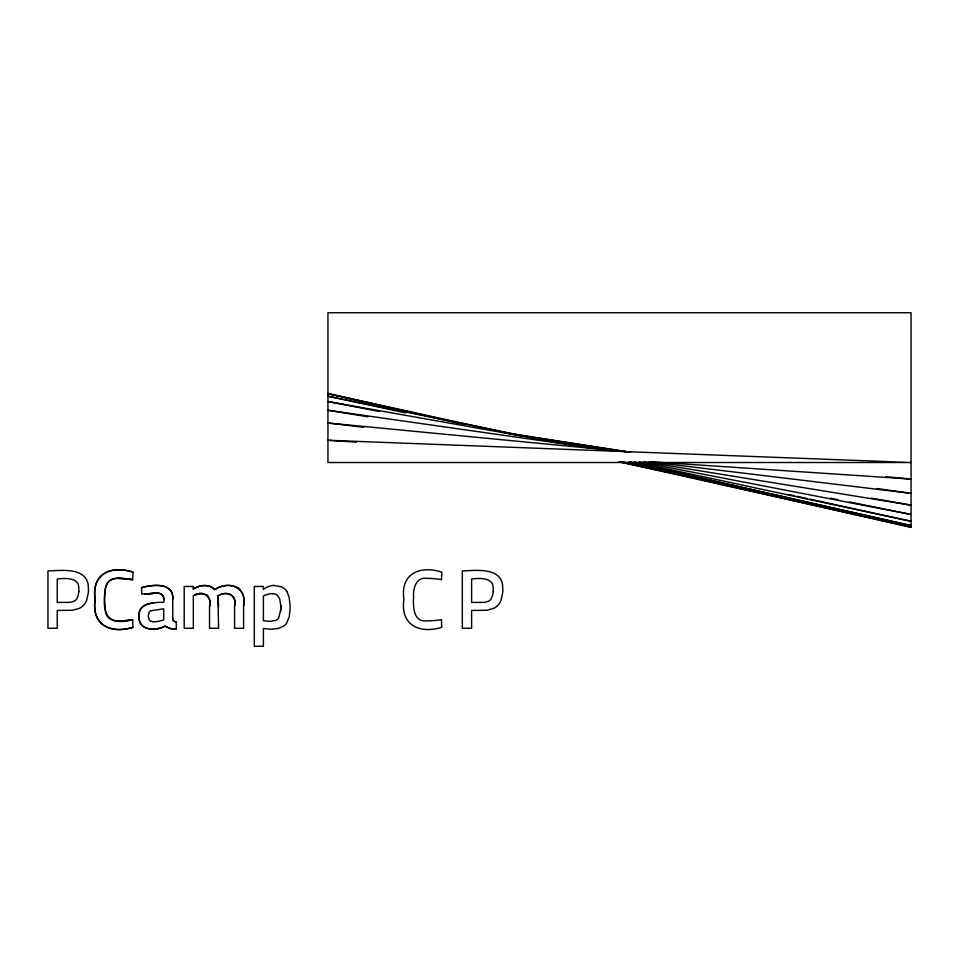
<?xml version="1.0" encoding="UTF-8"?>
<svg xmlns="http://www.w3.org/2000/svg" width="959" height="959" viewBox="0 0 959 959"><rect width="100%" height="100%" fill="white"/><g stroke="black" fill="none" stroke-linecap="round" stroke-linejoin="round"><path stroke-width="1.44" d="M176.168 629.188L176.42 622.247L173.819 621.228L172.776 618.843L172.74 599.327C174.047 582.125 152.469 584.439 141.548 587.699L141.884 594.148L144.557 593.981A210.752 210.752 0 0 1 153.548 593.393C159.566 591.451 165.907 595.551 163.713 602.336C155.01 602.228 137.856 602.851 139.115 615.894C137.593 630.59 155.622 631.597 165.044 626.095L169.791 628.421L176.168 629.188L169.791 628.421L165.044 626.095C155.61 631.585 137.64 630.554 139.115 615.894C138.108 607.982 145.816 603.055 152.925 603.259M133.013 572.139L132.678 579.668A85.962 85.962 0 0 0 117.621 578.325C101.354 577.905 104.651 599.339 105.394 609.996C105.934 624.309 123.124 621.144 132.678 619.658L132.929 627.354C111.004 634.043 91.273 625.58 95.121 599.411C91.189 573.314 111.448 565.127 133.013 572.139C111.46 565.139 91.213 573.326 95.121 599.411C91.297 625.556 111.016 634.031 132.929 627.354M264.672 595.395L263.413 595.983L263.413 620.653A37.952 37.952 0 0 0 270.774 621.3L276.06 620.293A6.533 6.533 0 0 0 278.649 618.076L280.735 609.732A46.931 46.931 0 0 0 280.783 605.333L279.644 598.836L277.571 595.515A6.389 6.389 0 0 0 275.341 594.112L272.536 593.645M193.238 589.042C199.496 584.942 209.254 583.563 214.732 589.629C228.674 580.243 247.314 586.884 243.586 605.848L243.586 628.265L234.559 628.265L234.559 606.1C237.568 595.012 226.168 590.3 217.909 595.899L218.58 628.265L209.553 628.265L209.553 606.771C212.754 595.827 201.917 589.905 193.322 595.815L193.322 628.265L184.2 628.265L184.2 586.452L193.238 586.452L193.238 589.042C199.508 584.942 209.242 583.575 214.732 589.629C228.674 580.279 247.29 586.86 243.586 605.848M79.189 608.426L72.416 610.272L57.24 610.451L57.24 628.265L47.95 628.265L47.95 570.977C61.292 570.425 88.456 566.745 88.36 587.879A36.538 36.538 0 0 1 88.36 592.602L86.526 600.718A15.32 15.32 0 0 1 79.225 608.486M493.561 608.426L486.788 610.272L471.612 610.451L471.612 628.265L462.322 628.265L462.322 570.977C475.664 570.425 502.828 566.745 502.732 587.879A36.538 36.538 0 0 1 502.732 592.602L500.898 600.718A15.32 15.32 0 0 1 493.597 608.486M194.581 595.311C203.2 589.857 212.418 596.822 209.553 606.771M219.335 595.311C227.631 590.229 237.269 596.078 234.559 606.1M141.548 587.699C152.469 584.439 174.023 582.125 172.74 599.327M153.548 593.405L144.557 593.981C150.407 594.568 163.725 589.377 163.713 599.327M117.621 578.337L132.678 579.668C122.992 578.145 106.209 574.992 105.418 589.246C101.666 612.885 106.629 626.742 132.678 619.658A94.593 94.593 0 0 1 117.454 620.917M274.118 585.529L281.287 586.788A11.976 11.976 0 0 1 287.173 591.955M153.344 621.744L150.647 621.18A3.872 3.872 0 0 1 149.208 619.922L148.237 615.978L149.053 612.381A4.723 4.723 0 0 1 150.491 610.823L163.713 608.785L163.713 619.91L162.203 620.401A32.642 32.642 0 0 1 153.344 621.792M356.268 442.171L327.942 440.277L911.05 462.514L327.942 462.514L327.942 312.742L911.05 312.742L911.05 527.306M650.07 461.723L911.05 479.104L885.696 476.659M630.674 452.133L327.942 423.003L363.641 427.306M649.243 461.77L911.05 493.358L877.005 488.515M615.055 451.186L327.942 410.272L367.8 416.757M176.42 622.247L173.711 621.12L172.74 618.399M508.498 433.492L628.373 452.073M504.05 432.581L629.859 452.157M643.849 461.687L911.05 505.165L871.287 498.105M591.511 448.38L327.942 401.545L379.344 411.495M639.317 461.854L911.05 514.48L849.518 502.001M560.895 443.466L327.942 396.235L405.585 412.885M830.47 498.141L837.794 499.615M634.151 461.902L911.05 521.288L810.211 499.231M687.447 476.443L618.759 461.699L909.588 526.659M690.372 477.067L696.222 478.325M699.147 478.949L704.985 480.207M707.91 480.831L713.76 482.089M520.845 435.937L327.942 393.741L458.006 423.159M788.286 494.436L794.136 495.719M797.061 496.354L807.286 498.596M327.942 393.454L425.604 415.583M428.529 416.254L434.355 417.573M437.268 418.232L443.106 419.551M459.133 423.183L464.971 424.513M629.703 461.842L911.05 525.616L628.996 461.83M622.415 461.699L911.05 527.426M287.149 591.955L289.138 597.361L290.038 604.697A66.339 66.339 0 0 1 290.074 609.025L289.258 616.649L286.729 623.014A11.832 11.832 0 0 1 283.157 626.455L278.038 628.505L271.361 629.188A50.276 50.276 0 0 1 263.425 628.397L263.413 646.258L254.291 646.258L254.291 586.452L263.329 586.452L263.329 589.042M217.909 595.899L218.58 606.603M280.783 605.333L280.807 606.939A43.059 43.059 0 0 1 280.603 611.41M263.449 589.21A21.865 21.865 0 0 1 274.094 585.29M264.684 595.431A19.348 19.348 0 0 1 272.524 593.597M194.569 595.287A18.353 18.353 0 0 1 202.349 593.657M206.76 594.748A4.339 4.339 0 0 1 208.211 596.486M237.556 587.34A9.362 9.362 0 0 1 240.493 590.169M158.331 628.409A30.089 30.089 0 0 1 151.582 629.188M173.939 621.324A2.649 2.649 0 0 1 173.315 620.617M413.581 596.666C413.089 605.788 413.017 622.091 426.252 620.905A94.593 94.593 0 0 0 441.476 619.646L441.727 627.354C419.814 634.031 400.095 625.556 403.919 599.411C400.011 573.326 420.258 565.139 441.811 572.139L441.476 579.668A85.962 85.962 0 0 0 426.419 578.325C416.05 577.006 412.933 588.514 413.581 596.666M78.854 591.691L77.919 596.654L76.384 599.375A7.684 7.684 0 0 1 74.155 601.233L70.079 602.372L57.24 602.42L57.24 579.008C63.953 578.277 78.518 576.838 78.746 587.483A24.239 24.239 0 0 1 78.842 591.691M493.226 591.691L492.638 595.551L490.756 599.375A7.684 7.684 0 0 1 488.527 601.233L484.451 602.372L471.612 602.42L471.612 579.008C478.325 578.277 492.89 576.838 493.118 587.483A24.239 24.239 0 0 1 493.214 591.691"/></g></svg>
